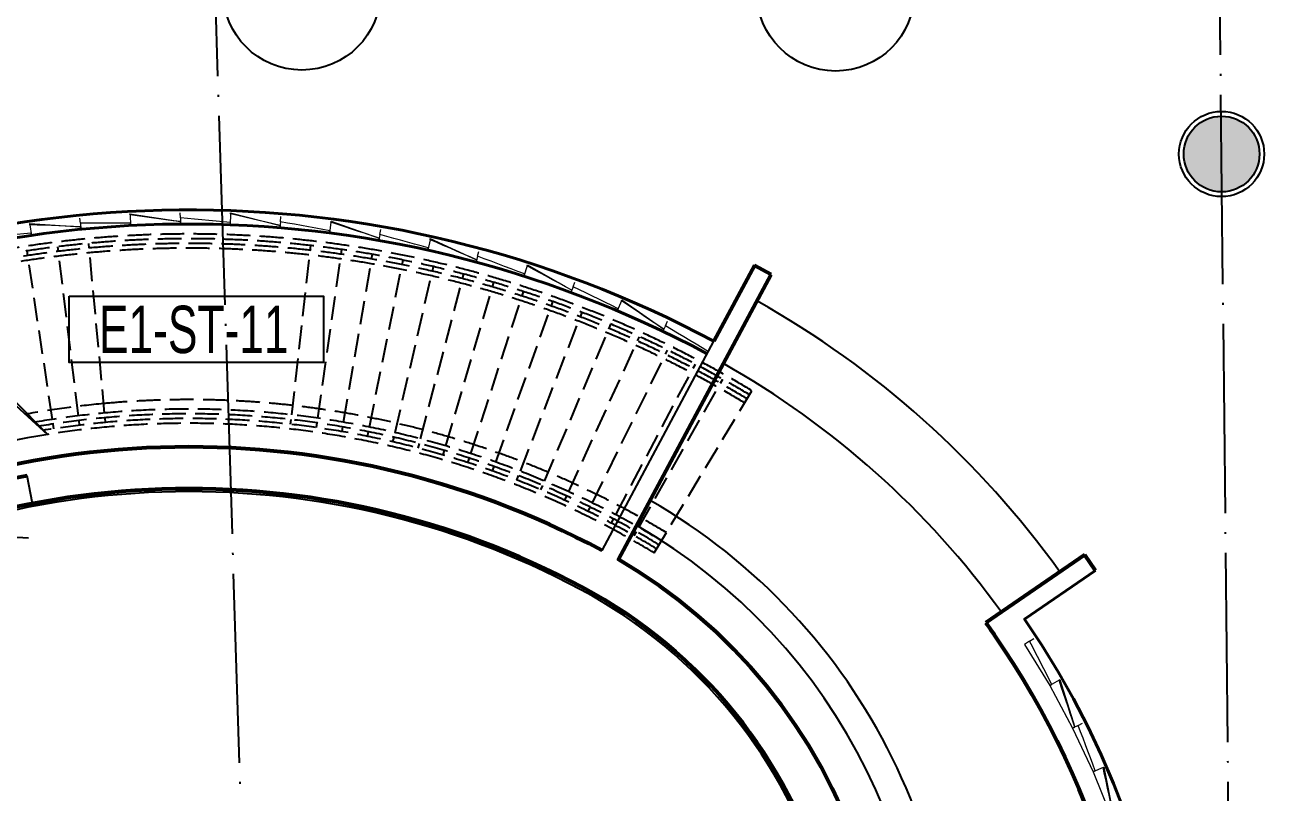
# Model space of a CAD drawing. Header units: millimetres. Extents: x 347599 to 1495443, y -100002 to 152717.
# Drawn here: x 1396761 to 1410013, y 23647 to 31758 of the extents above; entities that cross this region are included whole.
import ezdxf
from ezdxf.enums import TextEntityAlignment as Align

# ---------------------------------------------------------------- set-up
doc = ezdxf.new("R2010")
doc.units = ezdxf.units.MM
doc.header["$LTSCALE"] = 1000
doc.header["$PDMODE"] = 1
for name, pattern in [('E-RG-1F$0$$0$DOTE', [2.42, 2, -0.2, 0.02, -0.2]), ('E1-RD-1F$0$DASH', [0.35, 0.25, -0.1]), ('XRE1$0$DASH', [0.35, 0.25, -0.1])]:
    doc.linetypes.add(name, pattern=pattern)
doc.layers.get('0').update_dxf_attribs({"linetype": 'CONTINUOUS'})
doc.layers.get('Defpoints').update_dxf_attribs({"linetype": 'CONTINUOUS'})
for name, color, linetype in [('00外装饰面', 21, 'CONTINUOUS'), ('A-------', 18, 'CONTINUOUS'), ('A—墙体', 7, 'CONTINUOUS'), ('A—楼梯、电梯、栏杆', 50, 'CONTINUOUS'), ('A—轴线、尺寸', 1, 'CONTINUOUS'), ('E1-RD-1F$0$C-NAME-DIM100', 13, 'CONTINUOUS'), ('I—平面—消防设施', 10, 'CONTINUOUS'), ('I—平面—装饰面层线', 192, 'CONTINUOUS'), ('XRE1$0$A-SYMB', 4, 'CONTINUOUS'), ('XRE1$0$A-SYMB-NUMB-T', 4, 'CONTINUOUS'), ('轴线100', 1, 'CONTINUOUS')]:
    doc.layers.add(name, color=color, linetype=linetype)
for name, color, linetype, lineweight in [('E1-RD-1F$0$$0$A-GLAZ', 140, 'CONTINUOUS', 5), ('E1-RD-1F$0$$3$A-WALL', 7, 'CONTINUOUS', 5), ('E1-RD-1F$0$A-GLAZ', 140, 'CONTINUOUS', 5), ('E1-RD-1F$0$A-WALL', 7, 'CONTINUOUS', 5)]:
    doc.layers.add(name, color=color, linetype=linetype, lineweight=lineweight)
doc.styles.add('ARIAL', font='simhei.ttf', dxfattribs={"width": 0.9})
doc.styles.add('XRE1$0$ECADI-TXT', font='simplex.shx', dxfattribs={"bigfont": 'hztxt.shx'})
doc.styles.add('幼圆', font='SIMYOU_0.TTF', dxfattribs={"width": 0.7})
doc.dimstyles.new('200', dxfattribs={"dimscale": 200, "dimtxt": 2.5, "dimasz": 2, "dimexe": 1, "dimexo": 1, "dimgap": 0.8, "dimtad": 1, "dimdec": 0, "dimdsep": 46, "dimtxsty": 'ARIAL', "dimblk1": 'ARCHTICK', "dimblk2": 'ARCHTICK', "dimsah": 1, "dimcen": -0.9, "dimdle": 1, "dimclrd": 256, "dimclre": 256, "dimclrt": 40, "dimaunit": 1, "dimadec": 0, "dimazin": 0, "dimtfac": 0.35, "dimtdec": 0, "dimtix": 1, "dimtmove": 2, "dimatfit": 3, "dimldrblk": 'ARCHTICK', "dimfxl": 0, "dimtvp": 0.8, "dimtolj": 1, "dimtzin": 0, "dimarcsym": 0})
doc.dimstyles.new('副本 100', dxfattribs={"dimscale": 100, "dimtxt": 2.5, "dimasz": 2, "dimexe": 1, "dimexo": 1, "dimgap": 0.8, "dimtad": 1, "dimdec": 0, "dimdsep": 46, "dimtxsty": 'ARIAL', "dimblk1": 'ARCHTICK', "dimblk2": 'ARCHTICK', "dimsah": 1, "dimcen": -0.9, "dimdle": 1, "dimclrd": 256, "dimclre": 256, "dimclrt": 40, "dimaunit": 1, "dimadec": 0, "dimazin": 0, "dimtfac": 0.35, "dimtdec": 0, "dimtix": 1, "dimtmove": 2, "dimatfit": 3, "dimldrblk": 'ARCHTICK', "dimfxl": 0, "dimtvp": 0.8, "dimtolj": 1, "dimtzin": 0, "dimarcsym": 0})

# ---------------------------------------------------------------- blocks, each defined once
blk = doc.blocks.new('E1-RD-1F$0$Adaptive - Lecture Hall Scale - Material 3-10458847-E1b 和 E1c 号楼一层平面图 BLDG E1b AND E1c FIRST FLOOR PLAN')
at = {"layer": 'E1-RD-1F$0$A-GLAZ', "color": 8}
blk.add_line((96641, 27564), (96691, 27583), dxfattribs=at)
at = {"layer": 'E1-RD-1F$0$A-GLAZ', "lineweight": 13}
for p, q in [((96641, 27564), (96581, 27541)), ((96581, 27541), (96752, 27060)), ((96752, 27060), (96776, 27068))]:
    blk.add_line(p, q, dxfattribs=at)
at = {"layer": 'E1-RD-1F$0$A-GLAZ', "lineweight": 13, "flags": 128}
blk.add_lwpolyline([(96776, 27068), (96757, 27139), (96737, 27210), (96718, 27281), (96699, 27352), (96680, 27422), (96660, 27493), (96641, 27564)], dxfattribs=at)
blk = doc.blocks.new('E1-RD-1F$0$Adaptive - Lecture Hall Scale - Material 1-V90-E1b 和 E1c 号楼一层平面图 BLDG E1b AND E1c FIRST FLOOR PLAN')
at = {"layer": 'E1-RD-1F$0$A-GLAZ', "lineweight": 13}
for p, q in [((96861, 27095), (96752, 27060)), ((96752, 27060), (96896, 26571)), ((96896, 26571), (96920, 26577))]:
    blk.add_line(p, q, dxfattribs=at)
at = {"layer": 'E1-RD-1F$0$A-GLAZ', "color": 8}
for p, q in [((96861, 27095), (96871, 27099)), ((96871, 27099), (96920, 26577))]:
    blk.add_line(p, q, dxfattribs=at)
at = {"layer": 'E1-RD-1F$0$A-GLAZ', "lineweight": 13, "flags": 128}
blk.add_lwpolyline([(96920, 26577), (96912, 26651), (96903, 26725), (96895, 26799), (96886, 26873), (96878, 26947), (96869, 27021), (96861, 27095)], dxfattribs=at)
blk = doc.blocks.new('E1-RD-1F$0$Adaptive - Lecture Hall Scale - Material 2-10458846-E1b 和 E1c 号楼一层平面图 BLDG E1b AND E1c FIRST FLOOR PLAN')
at = {"layer": 'E1-RD-1F$0$A-GLAZ', "lineweight": 13}
for p, q in [((96958, 26587), (96896, 26571)), ((96896, 26571), (97013, 26074)), ((97013, 26074), (97037, 26079))]:
    blk.add_line(p, q, dxfattribs=at)
at = {"layer": 'E1-RD-1F$0$A-GLAZ', "color": 8}
blk.add_line((96958, 26587), (97010, 26601), dxfattribs=at)
at = {"layer": 'E1-RD-1F$0$A-GLAZ', "lineweight": 13, "flags": 128}
blk.add_lwpolyline([(97037, 26079), (97026, 26152), (97015, 26224), (97003, 26297), (96992, 26369), (96981, 26442), (96969, 26515), (96958, 26587)], dxfattribs=at)
blk = doc.blocks.new('E1-RD-1F$0$$0$Adaptive - Lecture Hall Scale - Material 1-10443835-E1b 和 E1c 号楼一层平面图 BLDG E1b AND E1c FIRST FLOOR PLAN')
at = {"layer": 'E1-RD-1F$0$$0$A-GLAZ', "lineweight": 13}
for p, q in [((93170, 31973), (93104, 31879)), ((93104, 31879), (93529, 31568)), ((93529, 31568), (93544, 31588))]:
    blk.add_line(p, q, dxfattribs=at)
at = {"layer": 'E1-RD-1F$0$$0$A-GLAZ', "color": 8}
for p, q in [((93170, 31973), (93176, 31982)), ((93176, 31982), (93544, 31588))]:
    blk.add_line(p, q, dxfattribs=at)
at = {"layer": 'E1-RD-1F$0$$0$A-GLAZ', "lineweight": 13, "flags": 128}
blk.add_lwpolyline([(93544, 31588), (93491, 31643), (93437, 31698), (93384, 31753), (93330, 31808), (93277, 31863), (93223, 31918), (93170, 31973)], dxfattribs=at)
blk = doc.blocks.new('E1-RD-1F$0$$0$Adaptive - Lecture Hall Scale - Material 3-10458849-E1b 和 E1c 号楼一层平面图 BLDG E1b AND E1c FIRST FLOOR PLAN')
at = {"layer": 'E1-RD-1F$0$$0$A-GLAZ', "lineweight": 13}
for p, q in [((87748, 33958), (87741, 33895)), ((87741, 33895), (88262, 33825)), ((88262, 33825), (88266, 33850))]:
    blk.add_line(p, q, dxfattribs=at)
at = {"layer": 'E1-RD-1F$0$$0$A-GLAZ', "color": 8}
blk.add_line((87748, 33958), (87753, 34011), dxfattribs=at)
at = {"layer": 'E1-RD-1F$0$$0$A-GLAZ', "lineweight": 13, "flags": 128}
blk.add_lwpolyline([(88266, 33850), (88192, 33865), (88118, 33881), (88044, 33896), (87970, 33912), (87896, 33927), (87822, 33943), (87748, 33958)], dxfattribs=at)
blk = doc.blocks.new('E1-RD-1F$0$$0$Adaptive - Lecture Hall Scale - Material 2-10458848-E1b 和 E1c 号楼一层平面图 BLDG E1b AND E1c FIRST FLOOR PLAN')
at = {"layer": 'E1-RD-1F$0$$0$A-GLAZ', "lineweight": 13}
for p, q in [((88793, 33795), (88780, 33732)), ((88780, 33732), (89293, 33615)), ((89293, 33615), (89300, 33639))]:
    blk.add_line(p, q, dxfattribs=at)
at = {"layer": 'E1-RD-1F$0$$0$A-GLAZ', "color": 8}
blk.add_line((88793, 33795), (88804, 33847), dxfattribs=at)
at = {"layer": 'E1-RD-1F$0$$0$A-GLAZ', "lineweight": 13, "flags": 128}
blk.add_lwpolyline([(89300, 33639), (89227, 33662), (89155, 33684), (89082, 33706), (89010, 33728), (88938, 33750), (88865, 33772), (88793, 33795)], dxfattribs=at)
blk = doc.blocks.new('E1-RD-1F$0$$0$Adaptive - Lecture Hall Scale - Material 1-V93-E1b 和 E1c 号楼一层平面图 BLDG E1b AND E1c FIRST FLOOR PLAN')
at = {"layer": 'E1-RD-1F$0$$0$A-GLAZ', "lineweight": 13}
for p, q in [((89819, 33537), (89801, 33475)), ((89801, 33475), (90301, 33313)), ((90301, 33313), (90310, 33336))]:
    blk.add_line(p, q, dxfattribs=at)
at = {"layer": 'E1-RD-1F$0$$0$A-GLAZ', "color": 8}
blk.add_line((89819, 33537), (89835, 33588), dxfattribs=at)
at = {"layer": 'E1-RD-1F$0$$0$A-GLAZ', "lineweight": 13, "flags": 128}
blk.add_lwpolyline([(90310, 33336), (90240, 33365), (90170, 33394), (90099, 33422), (90029, 33451), (89959, 33480), (89889, 33508), (89819, 33537)], dxfattribs=at)
blk = doc.blocks.new('E1-RD-1F$0$$0$Adaptive - Lecture Hall Scale - Material 2-V94-E1b 和 E1c 号楼一层平面图 BLDG E1b AND E1c FIRST FLOOR PLAN')
at = {"layer": 'E1-RD-1F$0$$0$A-GLAZ', "lineweight": 13}
for p, q in [((91325, 33024), (91278, 32920)), ((91278, 32920), (91752, 32691)), ((91752, 32691), (91763, 32714))]:
    blk.add_line(p, q, dxfattribs=at)
at = {"layer": 'E1-RD-1F$0$$0$A-GLAZ', "color": 8}
for p, q in [((91325, 33024), (91330, 33034)), ((91330, 33034), (91763, 32714))]:
    blk.add_line(p, q, dxfattribs=at)
at = {"layer": 'E1-RD-1F$0$$0$A-GLAZ', "lineweight": 13, "flags": 128}
blk.add_lwpolyline([(91763, 32714), (91701, 32758), (91638, 32802), (91575, 32847), (91513, 32891), (91450, 32935), (91388, 32980), (91325, 33024)], dxfattribs=at)
blk = doc.blocks.new('E1-RD-1F$0$$0$Adaptive - Lecture Hall Scale - Material 3-V95-E1b 和 E1c 号楼一层平面图 BLDG E1b AND E1c FIRST FLOOR PLAN')
at = {"layer": 'E1-RD-1F$0$$0$A-GLAZ', "lineweight": 13}
for p, q in [((92271, 32540), (92215, 32441)), ((92215, 32441), (92666, 32170)), ((92666, 32170), (92679, 32191))]:
    blk.add_line(p, q, dxfattribs=at)
at = {"layer": 'E1-RD-1F$0$$0$A-GLAZ', "color": 8}
for p, q in [((92271, 32540), (92277, 32550)), ((92277, 32550), (92679, 32191))]:
    blk.add_line(p, q, dxfattribs=at)
at = {"layer": 'E1-RD-1F$0$$0$A-GLAZ', "lineweight": 13, "flags": 128}
blk.add_lwpolyline([(92679, 32191), (92621, 32241), (92563, 32291), (92504, 32341), (92446, 32391), (92388, 32441), (92329, 32490), (92271, 32540)], dxfattribs=at)
blk = doc.blocks.new('_ArchTick')
at = {"color": 0, "linetype": 'ByBlock', "const_width": 0.4}
blk.add_lwpolyline([(-0.5, -0.5), (0.5, 0.5)], dxfattribs=at)
blk = doc.blocks.new('*D330')
at = {"layer": 'A—轴线、尺寸', "linetype": 'ByBlock', "lineweight": -2}
blk.add_arc((1409755, -3643), 13193, 84.9322, 90.6028, dxfattribs=at)
at = {"layer": 'Defpoints', "color": 0, "linetype": 'ByBlock'}
for p in [(1409332, 36540), (1413318, 36536), (1410486, 9529), (1409641, 7244), (1410717, 7202)]:
    blk.add_point(p, dxfattribs=at)
at = {"layer": 'A—轴线、尺寸', "linetype": 'ByBlock', "lineweight": -2, "xscale": 400, "yscale": 400, "zscale": 400}
for p, rotation in [((1409616, 9549), 180.6028049633472), ((1410920, 9498), 354.9322288702159)]:
    blk.add_blockref('_ArchTick', p, dxfattribs=dict(at, rotation=rotation))
at = {"layer": 'A—轴线、尺寸', "color": 40, "linetype": 'ByBlock', "insert": (1410285, 9949), "char_height": 500, "attachment_point": 5, "rotation": 357.7675, "style": 'ARIAL'}
blk.add_mtext('\\A1;6°', dxfattribs=at)
blk = doc.blocks.new('XRE1$0$ECADI-TAG-CODE')
at = {"layer": 'XRE1$0$A-SYMB-NUMB-T', "color": 1}
blk.add_lwpolyline([(0.92, 3.5), (14.352, 3.5), (14.352, 0), (0.92, 0)], close=True, dxfattribs=at)
at = {"layer": 'XRE1$0$A-SYMB-NUMB-T', "style": 'XRE1$0$ECADI-TXT', "width": 0.7}
blk.add_attdef('CODE', text='', height=2.5, dxfattribs=at).set_placement((7.5, 1.75), align=Align.MIDDLE_CENTER)
blk = doc.blocks.new('*D573')
at = {"layer": 'Defpoints', "color": 0, "linetype": 'E-RG-1F$0$$0$DOTE'}
for p in [(1409332, 36540), (1413318, 36536), (1410486, 9529), (1409641, 7244), (1410717, 7202)]:
    blk.add_point(p, dxfattribs=at)
at = {"layer": '轴线100', "linetype": 'E-RG-1F$0$$0$DOTE', "lineweight": -2}
blk.add_arc((1409755, -3643), 13193, 84.9322, 90.6028, dxfattribs=at)
at = {"layer": '轴线100', "linetype": 'E-RG-1F$0$$0$DOTE', "lineweight": -2, "xscale": 200, "yscale": 200, "zscale": 200}
for p, rotation in [((1409616, 9549), 180.6028049633472), ((1410920, 9498), 354.9322288702159)]:
    blk.add_blockref('_ArchTick', p, dxfattribs=dict(at, rotation=rotation))
at = {"layer": '轴线100', "color": 40, "linetype": 'E-RG-1F$0$$0$DOTE', "insert": (1410278, 9769), "char_height": 300, "attachment_point": 5, "rotation": 357.7675, "style": 'ARIAL'}
blk.add_mtext('\\A1;6°', dxfattribs=at)

msp = doc.modelspace()

# ---------------------------------------------------------------- hatches: boundary and pattern name
at = {"layer": 'A-------'}
h = msp.add_hatch(color=256, dxfattribs=at)
edge = h.paths.add_edge_path()
edge.add_arc((1409397, 30396.3), 400, 0, 360)

# ---------------------------------------------------------------- linework, layer by layer
msp.add_circle((1409397, 30396.3, 0), 400)
at = {"layer": '00外装饰面', "linetype": 'ByBlock', "ltscale": 5}
msp.add_circle((1409397, 30396.3), 450, dxfattribs=at)
at = {"layer": 'A—墙体'}
for p, q in [((1404463.2, 29219.2), (1404035, 28418.3)), ((1404639.6, 29124.9), (1404463.2, 29219.2)), ((1402853.7, 26208.8), (1404035, 28418.3)), ((1396838.3, 26702.8), (1396782, 26997.5)), ((1407952.7, 26161.9), (1406906.8, 25443.2)), ((1408065.9, 25997.1), (1407952.7, 26161.9))]:
    msp.add_line(p, q, dxfattribs=at)
at = {"layer": 'A—墙体', "flags": 128}
for points in [[(1405394.7, 23459.9), (1405285.9, 23694), (1405166.7, 23922.9), (1405037.3, 24146.2), (1404897.9, 24363.4), (1404748.8, 24574.1), (1404590.4, 24777.9), (1404422.9, 24974.3), (1404246.8, 25162.9), (1404062.3, 25343.4), (1403869.8, 25515.4), (1403669.8, 25678.5), (1403462.6, 25832.4), (1403248.7, 25976.8), (1403028.5, 26111.4), (1404639.6, 29124.9)], [(1408548.6, 22924.9), (1408483.4, 23130.3), (1408374.7, 23441.1), (1408255, 23747.8), (1408124.5, 24050.1), (1407983.4, 24347.6), (1407831.9, 24639.9), (1407670.2, 24926.7), (1407498.4, 25207.6), (1407316.7, 25482.2), (1408065.9, 25997.1)], [(1406906.8, 25443.2), (1406911.5, 25436.7), (1406916.1, 25430.2)], [(1406916.1, 25430.2), (1406955.7, 25374.6), (1406994.8, 25318.8)]]:
    msp.add_lwpolyline(points, dxfattribs=at)
at = {"layer": 'A—墙体'}
for centre, radius, start, end in [((1398492.4, 18051.5), 9250, 61.86871, 121.86871), ((1398492.4, 18051.5), 9108, 100.82405, 108.39488), ((1398492.4, 18051.5), 8808, 61.86871, 121.86871), ((1400159.4, 21169.4), 5272.5, 331.86871, 61.86871), ((1399647.6, 20212.1), 8947.7, 356.62792, 34.8011)]:
    msp.add_arc(centre, radius, start, end, dxfattribs=at)
at = {"layer": 'A—楼梯、电梯、栏杆', "linetype": 'XRE1$0$DASH'}
for p, q in [((1397438.4, 29402.7), (1397433.8, 29452.5)), ((1399772.6, 29379.4), (1399778.2, 29429.1)), ((1396788.5, 29323.5), (1396781, 29372.9)), ((1397112.9, 29367.7), (1397106.8, 29417.4)), ((1397324.6, 27630.6), (1397118.9, 29318.1)), ((1397600.2, 27660.2), (1397443, 29352.9)), ((1399576.1, 27640.5), (1399767, 29329.7)), ((1399851, 27605.4), (1400090.3, 29288.5)), ((1400097.4, 29338), (1400104.4, 29387.5)), ((1400420.8, 29287.2), (1400429.2, 29336.5)), ((1397050.1, 27593.1), (1396796, 29274)), ((1400124.8, 27562.4), (1400412.3, 29237.9)), ((1400397.2, 27511.6), (1400732.7, 29178.2)), ((1400742.6, 29227.2), (1400752.5, 29276.2)), ((1401062.6, 29158), (1401073.9, 29206.7)), ((1400668, 27453.1), (1401051.3, 29109.3)), ((1400937.1, 27386.7), (1401367.8, 29031.2)), ((1401380.4, 29079.6), (1401393.1, 29128)), ((1401695.9, 28992.1), (1401710, 29040.1)), ((1401204.1, 27312.7), (1401681.9, 28944.2)), ((1402008.7, 28895.6), (1402024.2, 28943.2)), ((1401468.9, 27231), (1401993.3, 28848.1)), ((1402318.7, 28790.2), (1402335.4, 28837.3)), ((1401731.3, 27141.7), (1402301.9, 28743.1)), ((1401991, 27045), (1402607.3, 28629.3)), ((1402625.4, 28675.9), (1402643.6, 28722.5)), ((1402247.8, 26940.8), (1402909.3, 28506.8)), ((1402928.8, 28552.9), (1402948.3, 28598.9)), ((1402501.5, 26829.3), (1403207.7, 28375.7)), ((1403228.5, 28421.1), (1403249.3, 28466.6)), ((1402751.9, 26710.6), (1403502.2, 28236)), ((1403524.3, 28280.9), (1403546.4, 28325.7)), ((1403816, 28132.2), (1403839.3, 28176.4)), ((1402998.7, 26584.7), (1403792.6, 28088)), ((1404103.2, 27975.1), (1404127.8, 28018.7)), ((1403241.9, 26451.8), (1404078.6, 27931.6)), ((1403403.6, 26183.5), (1404437.5, 27895.5)), ((1397336.7, 27531.3), (1397330.7, 27581)), ((1397609.4, 27560.6), (1397604.8, 27610.4)), ((1399564.9, 27541.1), (1399570.5, 27590.8)), ((1397065, 27494.2), (1397057.5, 27543.7)), ((1399836.9, 27506.4), (1399843.9, 27555.9)), ((1400107.8, 27463.9), (1400116.3, 27513.2)), ((1400377.4, 27413.6), (1400387.3, 27462.6)), ((1400645.5, 27355.6), (1400656.8, 27404.3)), ((1400911.8, 27290), (1400924.4, 27338.3)), ((1401176, 27216.7), (1401190.1, 27264.7)), ((1401438.1, 27135.9), (1401453.5, 27183.4)), ((1401697.7, 27047.5), (1401714.5, 27094.6)), ((1401954.7, 26951.8), (1401972.8, 26998.4)), ((1402208.9, 26848.7), (1402228.3, 26894.7)), ((1402459.9, 26738.3), (1402480.7, 26783.8)), ((1402707.7, 26620.8), (1402729.8, 26665.7)), ((1402952, 26496.3), (1402975.4, 26540.5)), ((1403192.7, 26364.7), (1403217.3, 26408.3))]:
    msp.add_line(p, q, dxfattribs=at)
at = {"layer": 'A—楼梯、电梯、栏杆'}
msp.add_line((1396133.2, 28218.7), (1396999, 27433.4), dxfattribs=at)
msp.add_line((1396133.2, 28218.7), (1396999, 27433.4), dxfattribs=at)
msp.add_lwpolyline([(1395510.9, 29158.3), (1396112.5, 28442.5), (1396434.9, 28516.2), (1395933.2, 28096.1), (1396265.8, 28171.7), (1397002.1, 27433.9, 0.0918611), (1393744.4, 26279.9), (1392744.5, 28012.1, -0.064247), (1395510.9, 29158.3, -0.064247)], format="xyb", dxfattribs=at)
at = {"layer": 'A—楼梯、电梯、栏杆', "linetype": 'XRE1$0$DASH'}
for radius, start, end in [(11500, 58.8708, 106.65741), (11450, 58.8708, 106.50618), (11400, 58.8708, 106.35336), (11350, 58.8708, 106.19895), (9750, 95.30491, 100.21389), (9650, 58.8708, 99.75564), (9750, 83.55197, 95.30491), (9750, 58.8708, 83.55197), (9600, 58.8708, 99.52184), (9550, 58.8708, 99.28483), (9500, 58.8708, 99.04452)]:
    msp.add_arc((1398492.4, 18051.5), radius, start, end, dxfattribs=at)
at = {"layer": 'A—楼梯、电梯、栏杆'}
for radius, start, end in [(9896.7, 35.68824, 60.67676), (9146.7, 35.74921, 60.61575)]:
    msp.add_arc((1399647.6, 20212.1), radius, start, end, dxfattribs=at)
at = {"layer": 'A—轴线、尺寸', "linetype": 'E-RG-1F$0$$0$DOTE'}
for p, q in [((1399558.5, 7032), (1398629.3, 36552.9)), ((1409640.6, 7243.7), (1409332.3, 36540.2))]:
    msp.add_line(p, q, dxfattribs=at)
at = {"layer": 'A—轴线、尺寸', "linetype": 'ByBlock'}
for centre in [(1399683.1, 32116.4), (1405320.2, 32106.1)]:
    msp.add_circle(centre, 833.3, dxfattribs=at)
at = {"layer": 'E1-RD-1F$0$$0$A-GLAZ', "color": 8}
for p, q in [((1397868.6, 29754.4), (1397868, 29765.4)), ((1397868, 29765.4), (1398400.5, 29681.6)), ((1397868.6, 29754.4), (1397868, 29765.4)), ((1397868, 29765.4), (1398400.5, 29681.6)), ((1398931.2, 29762.8), (1398931.6, 29773.8)), ((1398931.2, 29762.8), (1398931.6, 29773.8)), ((1398931.6, 29773.8), (1399454.3, 29642.2)), ((1398931.6, 29773.8), (1399454.3, 29642.2)), ((1399990.2, 29674.9), (1399991.6, 29685.8)), ((1399990.2, 29674.9), (1399991.6, 29685.8)), ((1399991.6, 29685.8), (1400500.3, 29507.4)), ((1399991.6, 29685.8), (1400500.3, 29507.4)), ((1396811, 29649.8), (1396809.5, 29660.7)), ((1396809.5, 29660.7), (1397347.4, 29625.5)), ((1396811, 29649.8), (1396809.5, 29660.7)), ((1396809.5, 29660.7), (1397347.4, 29625.5))]:
    msp.add_line(p, q, dxfattribs=at)
at = {"layer": 'E1-RD-1F$0$$0$A-GLAZ', "lineweight": 13}
for p, q in [((1397868.6, 29754.4), (1397874.6, 29640.6)), ((1397868.6, 29754.4), (1397874.6, 29640.6)), ((1398931.2, 29762.8), (1398926.9, 29648.9)), ((1398931.2, 29762.8), (1398926.9, 29648.9)), ((1396811, 29649.8), (1396827.4, 29537)), ((1396811, 29649.8), (1396827.4, 29537)), ((1396827.4, 29537), (1396823.8, 29561.7)), ((1396827.4, 29537), (1396823.8, 29561.7)), ((1396827.4, 29537), (1397349.8, 29600.6)), ((1396827.4, 29537), (1397349.8, 29600.6)), ((1397349.8, 29600.6), (1397347.4, 29625.5)), ((1397349.8, 29600.6), (1397347.4, 29625.5)), ((1397874.6, 29640.6), (1398400.7, 29656.6)), ((1397874.6, 29640.6), (1398400.7, 29656.6)), ((1398400.7, 29656.6), (1398400.5, 29681.6)), ((1398400.7, 29656.6), (1398400.5, 29681.6)), ((1398926.9, 29648.9), (1399452.3, 29617.2)), ((1398926.9, 29648.9), (1399452.3, 29617.2)), ((1399452.3, 29617.2), (1399454.3, 29642.2)), ((1399452.3, 29617.2), (1399454.3, 29642.2)), ((1399990.2, 29674.9), (1399975.7, 29561.8)), ((1399990.2, 29674.9), (1399975.7, 29561.8)), ((1399975.7, 29561.8), (1400496, 29482.7)), ((1399975.7, 29561.8), (1400496, 29482.7)), ((1396308.4, 29449.7), (1396827.4, 29537)), ((1396308.4, 29449.7), (1396827.4, 29537)), ((1400496, 29482.7), (1400500.3, 29507.4)), ((1400496, 29482.7), (1400500.3, 29507.4))]:
    msp.add_line(p, q, dxfattribs=at)
at = {"layer": 'E1-RD-1F$0$$0$A-GLAZ', "lineweight": 13, "flags": 128}
for points in [[(1398400.5, 29681.6), (1398324.5, 29692), (1398248.5, 29702.4), (1398172.5, 29712.8), (1398096.5, 29723.2), (1398020.5, 29733.6), (1397944.5, 29744), (1397868.6, 29754.4)], [(1398400.5, 29681.6), (1398324.5, 29692), (1398248.5, 29702.4), (1398172.5, 29712.8), (1398096.5, 29723.2), (1398020.5, 29733.6), (1397944.5, 29744), (1397868.6, 29754.4)], [(1399454.3, 29642.2), (1399379.6, 29659.4), (1399304.9, 29676.6), (1399230.1, 29693.9), (1399155.4, 29711.1), (1399080.7, 29728.4), (1399005.9, 29745.6), (1398931.2, 29762.8)], [(1399454.3, 29642.2), (1399379.6, 29659.4), (1399304.9, 29676.6), (1399230.1, 29693.9), (1399155.4, 29711.1), (1399080.7, 29728.4), (1399005.9, 29745.6), (1398931.2, 29762.8)], [(1396823.8, 29561.7), (1396748.5, 29554.7), (1396673.1, 29547.7), (1396597.8, 29540.6), (1396522.4, 29533.6), (1396447, 29526.6), (1396371.7, 29519.6), (1396296.3, 29512.6)], [(1396823.8, 29561.7), (1396748.5, 29554.7), (1396673.1, 29547.7), (1396597.8, 29540.6), (1396522.4, 29533.6), (1396447, 29526.6), (1396371.7, 29519.6), (1396296.3, 29512.6)], [(1397347.4, 29625.5), (1397270.8, 29629), (1397194.1, 29632.5), (1397117.5, 29635.9), (1397040.9, 29639.4), (1396964.3, 29642.9), (1396887.7, 29646.3), (1396811, 29649.8)], [(1397347.4, 29625.5), (1397270.8, 29629), (1397194.1, 29632.5), (1397117.5, 29635.9), (1397040.9, 29639.4), (1396964.3, 29642.9), (1396887.7, 29646.3), (1396811, 29649.8)], [(1400500.3, 29507.4), (1400427.4, 29531.3), (1400354.6, 29555.2), (1400281.7, 29579.2), (1400208.8, 29603.1), (1400136, 29627.1), (1400063.1, 29651), (1399990.2, 29674.9)], [(1400500.3, 29507.4), (1400427.4, 29531.3), (1400354.6, 29555.2), (1400281.7, 29579.2), (1400208.8, 29603.1), (1400136, 29627.1), (1400063.1, 29651), (1399990.2, 29674.9)]]:
    msp.add_lwpolyline(points, dxfattribs=at)
at = {"layer": 'E1-RD-1F$0$$3$A-WALL', "lineweight": 53}
for p, q in [((1404463.2, 29219.2), (1404035, 28418.3)), ((1404463.2, 29219.2), (1404035, 28418.3)), ((1404639.6, 29124.9), (1404463.2, 29219.2)), ((1404639.6, 29124.9), (1404463.2, 29219.2)), ((1403028.5, 26111.4), (1404639.6, 29124.9)), ((1403028.5, 26111.4), (1404639.6, 29124.9))]:
    msp.add_line(p, q, dxfattribs=at)
at = {"layer": 'E1-RD-1F$0$$3$A-WALL'}
msp.add_line((1402853.7, 26208.8), (1404035, 28418.3), dxfattribs=at)
msp.add_line((1402853.7, 26208.8), (1404035, 28418.3), dxfattribs=at)
at = {"layer": 'E1-RD-1F$0$$3$A-WALL', "lineweight": 40}
for radius in [11755.5, 11755.5, 11605.5, 11605.5]:
    msp.add_arc((1398492.4, 18051.5), radius, 61.86871, 119.14738, dxfattribs=at)
at = {"layer": 'E1-RD-1F$0$A-WALL', "lineweight": 53}
for p, q in [((1404463.2, 29219.2), (1404035, 28418.3)), ((1404639.6, 29124.9), (1404463.2, 29219.2)), ((1407952.7, 26161.9), (1406906.8, 25443.2)), ((1408065.9, 25997.1), (1407952.7, 26161.9))]:
    msp.add_line(p, q, dxfattribs=at)
at = {"layer": 'E1-RD-1F$0$A-WALL'}
for p, q in [((1402853.7, 26208.8), (1404035, 28418.3)), ((1396838.3, 26702.8), (1396782, 26997.5))]:
    msp.add_line(p, q, dxfattribs=at)
at = {"layer": 'E1-RD-1F$0$A-WALL', "lineweight": 53, "flags": 128}
for points in [[(1405394.7, 23459.9), (1405285.9, 23694), (1405166.7, 23922.9), (1405037.3, 24146.2), (1404897.9, 24363.4), (1404748.8, 24574.1), (1404590.4, 24777.9), (1404422.9, 24974.3), (1404246.8, 25162.9), (1404062.3, 25343.4), (1403869.8, 25515.4), (1403669.8, 25678.5), (1403462.6, 25832.4), (1403248.7, 25976.8), (1403028.5, 26111.4), (1404639.6, 29124.9)], [(1406906.8, 25443.2), (1406911.5, 25436.7), (1406916.1, 25430.2)], [(1406916.1, 25430.2), (1406955.7, 25374.6), (1406994.8, 25318.8)]]:
    msp.add_lwpolyline(points, dxfattribs=at)
at = {"layer": 'E1-RD-1F$0$A-WALL', "lineweight": 40, "flags": 128}
msp.add_lwpolyline([(1408548.6, 22924.9), (1408483.4, 23130.3), (1408374.7, 23441.1), (1408255, 23747.8), (1408124.5, 24050.1), (1407983.4, 24347.6), (1407831.9, 24639.9), (1407670.2, 24926.7), (1407498.4, 25207.6), (1407316.7, 25482.2), (1408065.9, 25997.1)], dxfattribs=at)
at = {"layer": 'E1-RD-1F$0$A-WALL', "lineweight": 53}
for centre, radius, start, end in [((1398492.4, 18051.5), 9250, 61.86871, 121.86871), ((1398492.4, 18051.5), 9108, 100.82405, 108.39488), ((1398492.4, 18051.5), 8808, 61.86871, 121.86871), ((1400159.4, 21169.4), 5272.5, 331.86871, 61.86871), ((1399647.6, 20212.1), 8947.7, 356.62792, 34.8011)]:
    msp.add_arc(centre, radius, start, end, dxfattribs=at)
at = {"layer": 'E1-RD-1F$0$C-NAME-DIM100', "linetype": 'E1-RD-1F$0$DASH'}
for p, q in [((1397438.4, 29402.7), (1397433.8, 29452.5)), ((1399772.6, 29379.4), (1399778.2, 29429.1)), ((1396788.5, 29323.5), (1396781, 29372.9)), ((1397112.9, 29367.7), (1397106.8, 29417.4)), ((1397324.6, 27630.6), (1397118.9, 29318.1)), ((1397600.2, 27660.2), (1397443, 29352.9)), ((1399576.1, 27640.5), (1399767, 29329.7)), ((1399851, 27605.4), (1400090.3, 29288.5)), ((1400097.4, 29338), (1400104.4, 29387.5)), ((1400420.8, 29287.2), (1400429.2, 29336.5)), ((1397050.1, 27593.1), (1396796, 29274)), ((1400124.8, 27562.4), (1400412.3, 29237.9)), ((1400397.2, 27511.6), (1400732.7, 29178.2)), ((1400742.6, 29227.2), (1400752.5, 29276.2)), ((1401062.6, 29158), (1401073.9, 29206.7)), ((1400668, 27453.1), (1401051.3, 29109.3)), ((1400937.1, 27386.7), (1401367.8, 29031.2)), ((1401380.4, 29079.6), (1401393.1, 29128)), ((1401695.9, 28992.1), (1401710, 29040.1)), ((1401204.1, 27312.7), (1401681.9, 28944.2)), ((1402008.7, 28895.6), (1402024.2, 28943.2)), ((1401468.9, 27231), (1401993.3, 28848.1)), ((1402318.7, 28790.2), (1402335.4, 28837.3)), ((1401731.3, 27141.7), (1402301.9, 28743.1)), ((1401991, 27045), (1402607.3, 28629.3)), ((1402625.4, 28675.9), (1402643.6, 28722.5)), ((1402247.8, 26940.8), (1402909.3, 28506.8)), ((1402928.8, 28552.9), (1402948.3, 28598.9)), ((1402501.5, 26829.3), (1403207.7, 28375.7)), ((1403228.5, 28421.1), (1403249.3, 28466.6)), ((1402751.9, 26710.6), (1403502.2, 28236)), ((1403524.3, 28280.9), (1403546.4, 28325.7)), ((1403816, 28132.2), (1403839.3, 28176.4)), ((1402998.7, 26584.7), (1403792.6, 28088)), ((1404103.2, 27975.1), (1404127.8, 28018.7)), ((1403241.9, 26451.8), (1404078.6, 27931.6)), ((1403403.6, 26183.5), (1404437.5, 27895.5)), ((1397336.7, 27531.3), (1397330.7, 27581)), ((1397609.4, 27560.6), (1397604.8, 27610.4)), ((1399564.9, 27541.1), (1399570.5, 27590.8)), ((1397065, 27494.2), (1397057.5, 27543.7)), ((1399836.9, 27506.4), (1399843.9, 27555.9)), ((1400107.8, 27463.9), (1400116.3, 27513.2)), ((1400377.4, 27413.6), (1400387.3, 27462.6)), ((1400645.5, 27355.6), (1400656.8, 27404.3)), ((1400911.8, 27290), (1400924.4, 27338.3)), ((1401176, 27216.7), (1401190.1, 27264.7)), ((1401438.1, 27135.9), (1401453.5, 27183.4)), ((1401697.7, 27047.5), (1401714.5, 27094.6)), ((1401954.7, 26951.8), (1401972.8, 26998.4)), ((1402208.9, 26848.7), (1402228.3, 26894.7)), ((1402459.9, 26738.3), (1402480.7, 26783.8)), ((1402707.7, 26620.8), (1402729.8, 26665.7)), ((1402952, 26496.3), (1402975.4, 26540.5)), ((1403192.7, 26364.7), (1403217.3, 26408.3))]:
    msp.add_line(p, q, dxfattribs=at)
for radius, start, end in [(11500, 58.8708, 106.65741), (11450, 58.8708, 106.50618), (11400, 58.8708, 106.35336), (11350, 58.8708, 106.19895), (9750, 95.30491, 100.21389), (9650, 58.8708, 99.75564), (9750, 83.55197, 95.30491), (9750, 58.8708, 83.55197), (9600, 58.8708, 99.52184), (9550, 58.8708, 99.28483), (9500, 58.8708, 99.04452)]:
    msp.add_arc((1398492.4, 18051.5), radius, start, end, dxfattribs=at)
at = {"layer": 'I—平面—消防设施'}
msp.add_lwpolyline([(1395698.2, 26404.6), (1396796.4, 26341.9)], dxfattribs=at)
msp.add_lwpolyline([(1395698.2, 26404.6), (1396796.4, 26341.9)], dxfattribs=at)
at = {"layer": 'I—平面—装饰面层线'}
for centre, radius, start, end in [((1398492.4, 18051.5), 8778, 61.86871, 121.86871), ((1400170.7, 21174.1), 6412.8, 352.49862, 60.1508), ((1400170.7, 21174.1), 6112.8, 352.50065, 60.06645), ((1400159.4, 21169.4), 5242.5, 331.86871, 61.86871)]:
    msp.add_arc(centre, radius, start, end, dxfattribs=at)
at = {"layer": '轴线100', "linetype": 'E-RG-1F$0$$0$DOTE'}
for p, q in [((1399558.5, 7032), (1398629.3, 36552.9)), ((1409640.6, 7243.7), (1409332.3, 36540.2))]:
    msp.add_line(p, q, dxfattribs=at)

# ---------------------------------------------------------------- block references
at = {"layer": 'E1-RD-1F$0$$0$A-GLAZ', "color": 8}
for name, p, rotation in [('E1-RD-1F$0$$0$Adaptive - Lecture Hall Scale - Material 3-10458849-E1b 和 E1c 号楼一层平面图 BLDG E1b AND E1c FIRST FLOOR PLAN', (1318531.3, -21730.4), 11.95264847549659), ('E1-RD-1F$0$$0$Adaptive - Lecture Hall Scale - Material 3-10458849-E1b 和 E1c 号楼一层平面图 BLDG E1b AND E1c FIRST FLOOR PLAN', (1318531.3, -21730.4), 11.95264847549659), ('E1-RD-1F$0$$0$Adaptive - Lecture Hall Scale - Material 2-10458848-E1b 和 E1c 号楼一层平面图 BLDG E1b AND E1c FIRST FLOOR PLAN', (1318531.3, -21730.4), 11.95264847549659), ('E1-RD-1F$0$$0$Adaptive - Lecture Hall Scale - Material 2-10458848-E1b 和 E1c 号楼一层平面图 BLDG E1b AND E1c FIRST FLOOR PLAN', (1318531.3, -21730.4), 11.95264847549659), ('E1-RD-1F$0$$0$Adaptive - Lecture Hall Scale - Material 1-V93-E1b 和 E1c 号楼一层平面图 BLDG E1b AND E1c FIRST FLOOR PLAN', (1318531.3, -21730.4), 11.95264847549659), ('E1-RD-1F$0$$0$Adaptive - Lecture Hall Scale - Material 1-V93-E1b 和 E1c 号楼一层平面图 BLDG E1b AND E1c FIRST FLOOR PLAN', (1318531.3, -21730.4), 11.95264847549659), ('E1-RD-1F$0$$0$Adaptive - Lecture Hall Scale - Material 2-10458848-E1b 和 E1c 号楼一层平面图 BLDG E1b AND E1c FIRST FLOOR PLAN', (1312666, -6651.1), 1.558466657314908), ('E1-RD-1F$0$$0$Adaptive - Lecture Hall Scale - Material 2-10458848-E1b 和 E1c 号楼一层平面图 BLDG E1b AND E1c FIRST FLOOR PLAN', (1312666, -6651.1), 1.558466657314908), ('E1-RD-1F$0$$0$Adaptive - Lecture Hall Scale - Material 2-V94-E1b 和 E1c 号楼一层平面图 BLDG E1b AND E1c FIRST FLOOR PLAN', (1318531.3, -21730.4), 11.95264847549659), ('E1-RD-1F$0$$0$Adaptive - Lecture Hall Scale - Material 2-V94-E1b 和 E1c 号楼一层平面图 BLDG E1b AND E1c FIRST FLOOR PLAN', (1318531.3, -21730.4), 11.95264847549659), ('E1-RD-1F$0$$0$Adaptive - Lecture Hall Scale - Material 1-V93-E1b 和 E1c 号楼一层平面图 BLDG E1b AND E1c FIRST FLOOR PLAN', (1312666, -6651.1), 1.558466657315059), ('E1-RD-1F$0$$0$Adaptive - Lecture Hall Scale - Material 1-V93-E1b 和 E1c 号楼一层平面图 BLDG E1b AND E1c FIRST FLOOR PLAN', (1312666, -6651.1), 1.558466657315059), ('E1-RD-1F$0$$0$Adaptive - Lecture Hall Scale - Material 3-V95-E1b 和 E1c 号楼一层平面图 BLDG E1b AND E1c FIRST FLOOR PLAN', (1318531.3, -21730.4), 11.95264847549659), ('E1-RD-1F$0$$0$Adaptive - Lecture Hall Scale - Material 3-V95-E1b 和 E1c 号楼一层平面图 BLDG E1b AND E1c FIRST FLOOR PLAN', (1318531.3, -21730.4), 11.95264847549659), ('E1-RD-1F$0$$0$Adaptive - Lecture Hall Scale - Material 1-V93-E1b 和 E1c 号楼一层平面图 BLDG E1b AND E1c FIRST FLOOR PLAN', (1310781.2, 1224.8), 356.3613757482242), ('E1-RD-1F$0$$0$Adaptive - Lecture Hall Scale - Material 1-V93-E1b 和 E1c 号楼一层平面图 BLDG E1b AND E1c FIRST FLOOR PLAN', (1310781.2, 1224.8), 356.3613757482242), ('E1-RD-1F$0$$0$Adaptive - Lecture Hall Scale - Material 1-10443835-E1b 和 E1c 号楼一层平面图 BLDG E1b AND E1c FIRST FLOOR PLAN', (1318531.3, -21730.4), 11.95264847549659), ('E1-RD-1F$0$$0$Adaptive - Lecture Hall Scale - Material 1-10443835-E1b 和 E1c 号楼一层平面图 BLDG E1b AND E1c FIRST FLOOR PLAN', (1318531.3, -21730.4), 11.95264847549659), ('E1-RD-1F$0$$0$Adaptive - Lecture Hall Scale - Material 2-10458848-E1b 和 E1c 号楼一层平面图 BLDG E1b AND E1c FIRST FLOOR PLAN', (1309184.7, 17325.7), 345.9671939300424), ('E1-RD-1F$0$$0$Adaptive - Lecture Hall Scale - Material 2-10458848-E1b 和 E1c 号楼一层平面图 BLDG E1b AND E1c FIRST FLOOR PLAN', (1309184.7, 17325.7), 345.9671939300424)]:
    msp.add_blockref(name, p, dxfattribs=dict(at, rotation=rotation))
at = {"layer": 'E1-RD-1F$0$A-GLAZ', "color": 8}
for name, p, rotation in [('E1-RD-1F$0$Adaptive - Lecture Hall Scale - Material 3-10458847-E1b 和 E1c 号楼一层平面图 BLDG E1b AND E1c FIRST FLOOR PLAN', (1318531.3, -21730.4), 11.95264847549657), ('E1-RD-1F$0$Adaptive - Lecture Hall Scale - Material 3-10458847-E1b 和 E1c 号楼一层平面图 BLDG E1b AND E1c FIRST FLOOR PLAN', (1318531.3, -21730.4), 11.95264847549657), ('E1-RD-1F$0$Adaptive - Lecture Hall Scale - Material 1-V90-E1b 和 E1c 号楼一层平面图 BLDG E1b AND E1c FIRST FLOOR PLAN', (1318531.3, -21730.4), 11.95264847549657), ('E1-RD-1F$0$Adaptive - Lecture Hall Scale - Material 1-V90-E1b 和 E1c 号楼一层平面图 BLDG E1b AND E1c FIRST FLOOR PLAN', (1318531.3, -21730.4), 11.95264847549657), ('E1-RD-1F$0$Adaptive - Lecture Hall Scale - Material 2-10458846-E1b 和 E1c 号楼一层平面图 BLDG E1b AND E1c FIRST FLOOR PLAN', (1318531.3, -21730.4), 11.95264847549657), ('E1-RD-1F$0$Adaptive - Lecture Hall Scale - Material 2-10458846-E1b 和 E1c 号楼一层平面图 BLDG E1b AND E1c FIRST FLOOR PLAN', (1318531.3, -21730.4), 11.95264847549657), ('E1-RD-1F$0$Adaptive - Lecture Hall Scale - Material 1-V90-E1b 和 E1c 号楼一层平面图 BLDG E1b AND E1c FIRST FLOOR PLAN', (1314368.9, -12446.4), 5.565648475496459), ('E1-RD-1F$0$Adaptive - Lecture Hall Scale - Material 1-V90-E1b 和 E1c 号楼一层平面图 BLDG E1b AND E1c FIRST FLOOR PLAN', (1314368.9, -12446.4), 5.565648475496459)]:
    msp.add_blockref(name, p, dxfattribs=dict(at, rotation=rotation))
at = {"layer": 'XRE1$0$A-SYMB'}
ref = msp.add_blockref('XRE1$0$ECADI-TAG-CODE', (1397042.3, 28193.6), dxfattribs=dict(at, xscale=200.0000000186264, yscale=200.0000000186264, zscale=200.0000000186264))
ref.add_attrib('CODE', 'E1-ST-11', dxfattribs={"layer": 'XRE1$0$A-SYMB-NUMB-T', "color": 40, "height": 500, "rotation": 0, "style": '幼圆', "width": 0.7}).set_placement((1398542.3, 28543.6), align=Align.MIDDLE_CENTER)

# ---------------------------------------------------------------- dimensions: what is measured, and where the dimension line sits
at = {"layer": 'A—轴线、尺寸', "linetype": 'ByBlock'}
dim = msp.add_angular_dim_2l(base=(1410486.4, 9529), line1=((1409640.6, 7243.7), (1409332.3, 36540.2)), line2=((1410716.9, 7201.6), (1413318.2, 36535.5)), dimstyle='200', dxfattribs=at)
dim.commit()
dim.dimension.update_dxf_attribs({"geometry": '*D330', "text_midpoint": (1410285, 9949)})
at = {"layer": '轴线100', "linetype": 'E-RG-1F$0$$0$DOTE'}
dim = msp.add_angular_dim_2l(base=(1410486.4, 9529), line1=((1409640.6, 7243.7), (1409332.3, 36540.2)), line2=((1410716.9, 7201.6), (1413318.2, 36535.5)), dimstyle='副本 100', override={"dimtxt": 3}, dxfattribs=at)
dim.commit()
dim.dimension.update_dxf_attribs({"geometry": '*D573', "text_midpoint": (1410278, 9769.1)})

doc.saveas('drawing.dxf')
